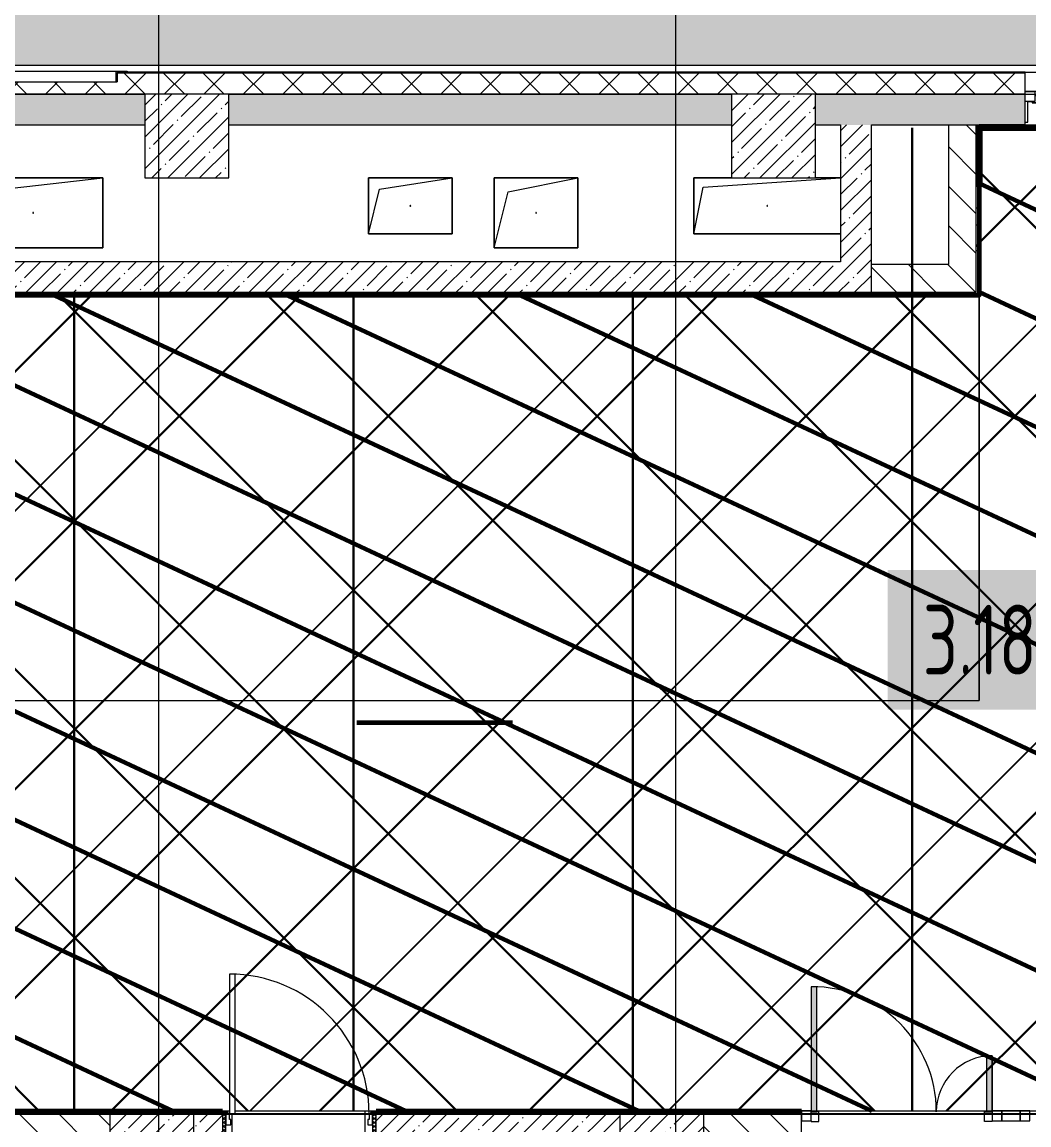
# Model space of a CAD drawing. Header units: millimetres. Extents: x -164500 to 426394, y -51911 to 102118.
# Drawn here: x 314158 to 321365, y 7820 to 15716 of the extents above; entities that cross this region are included whole.
import ezdxf

# ---------------------------------------------------------------- set-up
doc = ezdxf.new("R2010")
doc.units = ezdxf.units.MM
for name, color, linetype, lineweight in [('0) шлифовка', 5, 'Continuous', 60), ('1.4) Плинтус ПЛ-4', 6, 'Continuous', 60), ('5.3) Л-7 Линолеум 4 вып', 230, 'Continuous', 30), ('7.5) НЗ Линолеум Темпо ПЛЮС', 134, 'Continuous', 30), ('7.7) Плинтус', 222, 'Continuous', 90), ('A-DETL-2', 7, 'Continuous', 5), ('A-DETL-GENF', 7, 'Continuous', 9), ('A-DOOR-2', 7, 'Continuous', 5), ('A-DOOR-FRAM-2', 7, 'Continuous', 5), ('A-FLOR', 7, 'Continuous', 9), ('A-GENM', 7, 'Continuous', 9), ('A-GLAZ', 7, 'Continuous', 9), ('A-GLAZ-1', 7, 'Continuous', 5), ('A-GLAZ-CURT', 7, 'Continuous', 9), ('A-GLAZ-CURT-2', 7, 'Continuous', 20), ('A-GLAZ-CWMG', 7, 'Continuous', 9), ('A-GLAZ-CWMG-1', 7, 'Continuous', 20), ('A-WALL', 7, 'Continuous', 5), ('I-WALL', 7, 'Continuous', 5), ('S-COLS', 7, 'Continuous', 9), ('S-COLS-1', 7, 'Continuous', 5), ('Оси', 7, 'Continuous', 9)]:
    doc.layers.add(name, color=color, linetype=linetype, lineweight=lineweight)
doc.layers.add('2) защита вин плитк', color=6, linetype='Continuous')
doc.layers.add('3.2.3) П-13.2', color=6, linetype='Continuous')
for name, color, linetype, lineweight, true_color in [('A-DETL-GENF-3', 7, 'Continuous', 9, 0xc0c0c0), ('A-DOOR-1', 7, 'Continuous', 5, 0xc0c0c0), ('A-DOOR-FRAM-1', 7, 'Continuous', 5, 0xc0c0c0), ('A-WALL-1', 9, 'Continuous', 5, 0x808080), ('A-WALL-FNSH-1', 9, 'Continuous', 5, 0x808080)]:
    doc.layers.add(name, color=color, linetype=linetype, lineweight=lineweight, true_color=true_color)
doc.layers.add('A-FLOR-PATT-1', color=7, linetype='Continuous', lineweight=9, true_color=0xeef6ff, transparency=0.5)
doc.styles.add('СПДС', font='ГОСТ тип А.ttf', dxfattribs={"width": 0.9})
pattern_1 = [(45, (289227.4, 1e-08), (-114.04925, 114.04925), []), (45, (289341.45, 1e-08), (-114.04925, 114.04925), [201.612, -40.322, 6.706, -33.617])]
pattern_2 = [(135, (289227.4, 1e-08), (-141.4214, -141.4214), [])]
pattern_3 = [(0, (289227.4, 1e-08), (243.84, 60.96), [20.117, -162.763, 20.117, -162.763, -975.36]), (0, (289227.4, 1e-08), (243.84, 60.96), [-365.76, 20.117, -345.643, 20.117, -162.763, -426.72]), (0, (289227.4, 1e-08), (243.84, 60.96), [-914.4, 20.117, -101.803, 20.117, -284.683]), (120, (289318.84, 30.48), (-174.71291, 180.69163), [20.117, -162.763, 20.117, -162.763, -975.36]), (120, (289318.84, 30.48), (-174.71291, 180.69163), [-365.76, 20.117, -345.643, 20.117, -162.763, -426.72]), (120, (289318.84, 30.48), (-174.71291, 180.69163), [-914.4, 20.117, -101.803, 20.117, -284.683]), (240, (289349.32, 152.4), (-69.12709, -241.65163), [20.117, -162.763, 20.117, -162.763, -975.36]), (240, (289349.32, 152.4), (-69.12709, -241.65163), [-365.76, 20.117, -345.643, 20.117, -162.763, -426.72]), (240, (289349.32, 152.4), (-69.12709, -241.65163), [-914.4, 20.117, -101.803, 20.117, -284.683])]
pattern_4 = [(45, (289117.4, 27100), (-747.606, 747.606), [])]

# ---------------------------------------------------------------- blocks, each defined once
blk = doc.blocks.new('BSC_Колонна _Прямоугольная - 600х600-23286269-Объем проектирования 3 этажа')
at = {"layer": 'S-COLS-1'}
h = blk.add_hatch(dxfattribs=at)
h.set_pattern_fill('FP_3', color=256, style=0, pattern_type=2)
h.set_pattern_definition([(45, (-29509.74, -7600), (-114.04925, 114.04925), []), (45, (-29395.7, -7600), (-114.04925, 114.04925), [201.613, -40.323, 6.706, -33.617])])
h.paths.add_polyline_path([(-300, -300), (300, -300), (300, 300), (-300, 300), (-300, -1.4)])
for p, q in [((300, 300), (-300, 300)), ((-300, 300), (-300, -300)), ((300, -300), (300, 300)), ((-300, -300), (300, -300))]:
    blk.add_line(p, q, dxfattribs=at)
blk = doc.blocks.new('BSC_Колонна _Прямоугольная - 600х600-V528-Объем проектирования 3 этажа')
at = {"layer": 'S-COLS-1'}
h = blk.add_hatch(dxfattribs=at)
h.set_pattern_fill('FP_28', color=256, style=0, pattern_type=2)
h.set_pattern_definition([(45, (-25860, -7600), (-114.0493, 114.0493), []), (45, (-25745.95, -7600), (-114.0493, 114.0493), [201.613, -40.323, 6.706, -33.617])])
h.paths.add_polyline_path([(-300, -300), (300, -300), (300, 300), (-300, 300), (-300, -296.9)])
for p, q in [((300, 300), (-300, 300)), ((-300, 300), (-300, -300)), ((300, -300), (300, 300)), ((-300, -300), (300, -300))]:
    blk.add_line(p, q, dxfattribs=at)
blk = doc.blocks.new('BSC_Колонна _Прямоугольная - 600х600-V529-Объем проектирования 3 этажа')
at = {"layer": 'S-COLS-1'}
h = blk.add_hatch(dxfattribs=at)
h.set_pattern_fill('FP_30', color=256, style=0, pattern_type=2)
h.set_pattern_definition([(45, (-26110, -14900), (-114.04925, 114.04925), []), (45, (-25995.95, -14900), (-114.04925, 114.04925), [201.613, -40.323, 6.706, -33.617])])
h.paths.add_polyline_path([(300, -300), (300, 300), (-300, 300), (-300, -300)])
for p, q in [((300, 300), (-300, 300)), ((-300, 300), (-300, -300)), ((300, -300), (300, 300)), ((-300, -300), (300, -300))]:
    blk.add_line(p, q, dxfattribs=at)
blk = doc.blocks.new('BSC_Колонна _Прямоугольная - 600х600-V562-Объем проектирования 3 этажа')
at = {"layer": 'S-COLS-1'}
h = blk.add_hatch(dxfattribs=at)
h.set_pattern_fill('FP_104', color=256, style=0, pattern_type=2)
h.set_pattern_definition([(45, (-30310, -14900), (-114.04925, 114.04925), []), (45, (-30195.95, -14900), (-114.04925, 114.04925), [201.613, -40.323, 6.706, -33.617])])
h.paths.add_polyline_path([(300, -300), (300, 300), (-300, 300), (-300, -300), (-221.9, -300)])
for p, q in [((300, 300), (-300, 300)), ((-300, 300), (-300, -300)), ((300, -300), (300, 300)), ((-300, -300), (300, -300))]:
    blk.add_line(p, q, dxfattribs=at)
blk = doc.blocks.new('GM_Отверстие прямоугольное _в плите_ - Отверстие-21955708-Объем проектирования 3 этажа')
at = {"layer": 'A-GENM'}
for p, q in [((-500, -250), (-500, 250)), ((-500, 250), (500, 250)), ((500, 250), (-500, 250)), ((-500, 250), (-500, -250)), ((-400, 150), (500, 250)), ((500, 250), (500, -250)), ((500, -250), (500, 250)), ((-500, -250), (-400, 150)), ((500, -250), (-500, -250)), ((-500, -250), (500, -250))]:
    blk.add_line(p, q, dxfattribs=at)
for start, end in [(360, 180), (180, 360)]:
    blk.add_arc((0, 0), 2.5, start, end, dxfattribs=at)
blk = doc.blocks.new('GM_Отверстие прямоугольное _в плите_ - Отверстие-21955464-Объем проектирования 3 этажа')
at = {"layer": 'A-GENM'}
for p, q in [((-300, -200), (-300, 200)), ((-300, 200), (300, 200)), ((300, 200), (-300, 200)), ((-300, 200), (-300, -200)), ((-220, 120), (300, 200)), ((300, 200), (300, -200)), ((300, -200), (300, 200)), ((-300, -200), (-220, 120)), ((300, -200), (-300, -200)), ((-300, -200), (300, -200))]:
    blk.add_line(p, q, dxfattribs=at)
for start, end in [(360, 180), (180, 360)]:
    blk.add_arc((0, 0), 2.5, start, end, dxfattribs=at)
blk = doc.blocks.new('GM_Отверстие прямоугольное _в плите_ - Отверстие-21988131-Объем проектирования 3 этажа')
at = {"layer": 'A-GENM'}
for p, q in [((-300, -250), (-300, 250)), ((-300, 250), (300, 250)), ((300, 250), (-300, 250)), ((-300, 250), (-300, -250)), ((-200, 150), (300, 250)), ((300, 250), (300, -250)), ((300, -250), (300, 250)), ((-300, -250), (-200, 150)), ((300, -250), (-300, -250)), ((-300, -250), (300, -250))]:
    blk.add_line(p, q, dxfattribs=at)
for start, end in [(360, 180), (180, 360)]:
    blk.add_arc((0, 0), 2.5, start, end, dxfattribs=at)
blk = doc.blocks.new('GM_Отверстие прямоугольное _в плите_ - Отверстие-21988258-Объем проектирования 3 этажа')
at = {"layer": 'A-GENM'}
for p, q in [((-525, -200), (-525, 200)), ((-525, 200), (-255, 200)), ((-255, 200), (-525, 200)), ((-525, 200), (-525, -200)), ((-458.3, 133.3), (525, 200)), ((345, 200), (525, 200)), ((525, 200), (345, 200)), ((-525, -200), (-458.3, 133.3)), ((525, -200), (-525, -200)), ((-525, -200), (525, -200))]:
    blk.add_line(p, q, dxfattribs=at)
for start, end in [(360, 180), (180, 360)]:
    blk.add_arc((0, 0), 2.5, start, end, dxfattribs=at)
blk = doc.blocks.new('120_Окно_СКБ_1Ст - 120_Окно_СКБ_1Ст_900х2500_h_-20705657-Объем проектирования 3 этажа')
at = {"layer": 'A-GLAZ'}
for p, q in [((-450, -127), (-450, -57)), ((-450, -57), (-380, -57)), ((-380, -57), (-380, -127)), ((380, -127), (380, -57)), ((380, -57), (450, -57)), ((450, -57), (450, -127)), ((-380, -127), (-450, -127)), ((-380, -127), (-400, -127)), ((-400, -127), (-400, -137)), ((-400, -137), (400, -137)), ((400, -137), (-400, -137)), ((380, -87), (-380, -87)), ((-380, -87), (-380, -127)), ((-330, -137), (-330, -87)), ((330, -137), (330, -87)), ((380, -127), (380, -87)), ((450, -127), (380, -127)), ((400, -127), (380, -127)), ((400, -137), (400, -127))]:
    blk.add_line(p, q, dxfattribs=at)
at = {"layer": 'A-GLAZ-1'}
for p, q in [((450, -57), (-450, -57)), ((-430, -127), (-400, -127)), ((-330, -107), (330, -107)), ((330, -117), (-330, -117)), ((400, -127), (450, -127))]:
    blk.add_line(p, q, dxfattribs=at)
blk = doc.blocks.new('Уголок вложенный - Уголок вложенный-V635-Объем проектирования 3 этажа')
at = {"layer": 'A-GENM'}
for p, q in [((25603.3, 15365), (25683.3, 15365)), ((25603.3, 15285), (25603.3, 15365)), ((25610.3, 15349), (25610.3, 15288)), ((25680.3, 15358), (25619.3, 15358)), ((25683.3, 15365), (25683.3, 15361)), ((25607.3, 15285), (25603.3, 15285))]:
    blk.add_line(p, q, dxfattribs=at)
at = {"layer": 'A-GENM', "flags": 128}
for points in [[(25619.3, 15358), (25617.3, 15357.8), (25615.4, 15357.1), (25613.6, 15356), (25612.2, 15354.6), (25611.1, 15352.9), (25610.5, 15351), (25610.3, 15349)], [(25683.3, 15361), (25683.2, 15360.3), (25683, 15359.7), (25682.6, 15359.1), (25682.1, 15358.7), (25681.6, 15358.3), (25680.9, 15358.1), (25680.3, 15358)], [(25610.3, 15288), (25610.2, 15287.3), (25610, 15286.7), (25609.6, 15286.1), (25609.1, 15285.7), (25608.6, 15285.3), (25607.9, 15285.1), (25607.3, 15285)]]:
    blk.add_lwpolyline(points, dxfattribs=at)
blk = doc.blocks.new('Уголок вложенный - Уголок вложенный-23831240-Объем проектирования 3 этажа')
at = {"layer": 'A-GENM'}
for p, q in [((24357.3, 15361), (24357.3, 15365)), ((24423.3, 15357.8), (24421.3, 15358)), ((24430.3, 15349), (24430, 15351)), ((24437.3, 15365), (25603.3, 15365)), ((25610.5, 15351), (25610.3, 15349)), ((25619.3, 15358), (25617.3, 15357.8)), ((25683.3, 15365), (25683.3, 15361)), ((24437.3, 15285), (24433.3, 15285)), ((25603.3, 15285), (24437.3, 15285)), ((25607.3, 15285), (25603.3, 15285))]:
    blk.add_line(p, q, dxfattribs=at)
at = {"layer": 'A-GENM', "flags": 128}
for points in [[(24359.6, 15358.1), (24359, 15358.3), (24358.4, 15358.7), (24357.9, 15359.1), (24357.6, 15359.7), (24357.3, 15360.3), (24357.3, 15361)], [(25683.3, 15361), (25683.2, 15360.3), (25683, 15359.7), (25682.6, 15359.1), (25682.1, 15358.7), (25681.6, 15358.3), (25680.9, 15358.1)], [(24433.3, 15285), (24432.6, 15285.1), (24432, 15285.3), (24431.4, 15285.7), (24430.9, 15286.1), (24430.6, 15286.7), (24430.3, 15287.3)], [(25610.2, 15287.3), (25610, 15286.7), (25609.6, 15286.1), (25609.1, 15285.7), (25608.6, 15285.3), (25607.9, 15285.1), (25607.3, 15285)]]:
    blk.add_lwpolyline(points, dxfattribs=at)
blk = doc.blocks.new('Системная панель - Стемалит - 40мм-32257327-Объем проектирования 3 этажа')
at = {"layer": 'A-GLAZ-CURT-2'}
for p, q in [((65, 35), (-65, 35)), ((-65, 35), (-65, -35)), ((65, -35), (65, 35)), ((-65, -35), (65, -35))]:
    blk.add_line(p, q, dxfattribs=at)
blk = doc.blocks.new('Прямоугольный импост - 50 x 70 мм-31687886-Объем проектирования 3 этажа')
at = {"layer": 'A-GLAZ-CWMG-1'}
for p, q in [((-35, 35), (35, 35)), ((-35, -35), (-35, 35)), ((35, 35), (35, -35)), ((35, -35), (-35, -35))]:
    blk.add_line(p, q, dxfattribs=at)
blk = doc.blocks.new('Прямоугольный импост - 50 x 70 мм-31701779-Объем проектирования 3 этажа')
at = {"layer": 'A-GLAZ-CWMG-1'}
for p, q in [((0, 35), (-70, 35)), ((-70, 35), (-70, -35)), ((0, -35), (0, 35)), ((-70, -35), (0, -35))]:
    blk.add_line(p, q, dxfattribs=at)
blk = doc.blocks.new('Прямоугольный импост - 50 x 70 мм-31702100-Объем проектирования 3 этажа')
at = {"layer": 'A-GLAZ-CWMG-1'}
for p, q in [((-35, 35), (35, 35)), ((-35, -35), (-35, 35)), ((35, 35), (35, -35)), ((35, -35), (-35, -35))]:
    blk.add_line(p, q, dxfattribs=at)

msp = doc.modelspace()

# ---------------------------------------------------------------- hatches: boundary and pattern name
at = {"layer": '0) шлифовка', "true_color": 0x2776bb}
h = msp.add_hatch(dxfattribs=at)
h.set_pattern_fill('ANSI31', color=152, scale=222, angle=110)
h.set_pattern_definition([(155, (289117.4, 27100), (-297.882, -638.811), [])])
h.paths.add_polyline_path([(327476.402, 14979), (327037.402, 14979), (324637.402, 14979), (323887.402, 14979), (322987.402, 14979), (322858.402, 14979), (322858.402, 14579), (322216.402, 14579), (322216.402, 14959), (321337.402, 14959), (321009.589, 14959), (321009.589, 13759), (309458.402, 13759), (309458.402, 10879), (309437.402, 7921), (311838.402, 7921), (318759.115, 7921), (318759.115, 8201.087), (318760.115, 8201.087), (318760.115, 7921), (319737.402, 7921), (327736.902, 7921), (327736.902, 7931), (327747.163, 10080), (327746.402, 10080), (327746.402, 10130), (327746.402, 10669), (327721.902, 10669), (327196.402, 10679), (327196.402, 11221), (327476.402, 11221), (327476.402, 12125)], flags=17)
at = {"layer": '2) защита вин плитк'}
h = msp.add_hatch(dxfattribs=at)
h.set_pattern_fill('ANSI31', color=256, scale=333)
h.set_pattern_definition(pattern_4)
h.paths.add_polyline_path([(327476.402, 14979), (327037.402, 14979), (324637.402, 14979), (323887.402, 14979), (322987.402, 14979), (322858.402, 14979), (322858.402, 14579), (322216.402, 14579), (322216.402, 14959), (321337.402, 14959), (321009.589, 14959), (321009.589, 13759), (309458.402, 13759), (309458.402, 10879), (309437.402, 7921), (311838.402, 7921), (318759.115, 7921), (318759.115, 8201.087), (318760.115, 8201.087), (318760.115, 7921), (319737.402, 7921), (327736.902, 7921), (327736.902, 7931), (327747.163, 10080), (327746.402, 10080), (327746.402, 10130), (327746.402, 10669), (327721.902, 10669), (327196.402, 10679), (327196.402, 11221), (327476.402, 11221), (327476.402, 12125)], flags=17)
at = {"layer": '3.2.3) П-13.2'}
h = msp.add_hatch(dxfattribs=at)
h.set_pattern_fill('ANSI32', color=256, scale=222)
h.set_pattern_definition([(45, (289117.4, 27100), (-1495.21, 1495.21), []), (45, (290114.2, 27100), (-1495.21, 1495.21), [])])
h.paths.add_polyline_path([(327476.402, 14979), (327037.402, 14979), (324637.402, 14979), (323887.402, 14979), (322987.402, 14979), (322858.402, 14979), (322858.402, 14579), (322216.402, 14579), (322216.402, 14959), (321337.402, 14959), (321009.589, 14959), (321009.589, 13759), (309458.402, 13759), (309458.402, 10879), (309437.402, 7921), (311838.402, 7921), (318759.115, 7921), (318759.115, 8201.087), (318760.115, 8201.087), (318760.115, 7921), (319737.402, 7921), (327736.902, 7921), (327736.902, 7931), (327747.163, 10080), (327746.402, 10080), (327746.402, 10130), (327746.402, 10669), (327721.902, 10669), (327196.402, 10679), (327196.402, 11221), (327476.402, 11221), (327476.402, 12125)], flags=17)
at = {"layer": '5.3) Л-7 Линолеум 4 вып'}
h = msp.add_hatch(dxfattribs=at)
h.set_pattern_fill('ANSI37', color=256, scale=333)
h.set_pattern_definition([(45, (289117.4, 27100), (-747.606, 747.606), []), (135, (289117.4, 27100), (-747.606, -747.606), [])])
h.paths.add_polyline_path([(327476.402, 14979), (327037.402, 14979), (324637.402, 14979), (323887.402, 14979), (322987.402, 14979), (322858.402, 14979), (322858.402, 14579), (322216.402, 14579), (322216.402, 14959), (321337.402, 14959), (321009.589, 14959), (321009.589, 13759), (309458.402, 13759), (309458.402, 10879), (309437.402, 7921), (311838.402, 7921), (318759.115, 7921), (318759.115, 8201.087), (318760.115, 8201.087), (318760.115, 7921), (319737.402, 7921), (327736.902, 7921), (327736.902, 7931), (327747.163, 10080), (327746.402, 10080), (327746.402, 10130), (327746.402, 10669), (327721.902, 10669), (327196.402, 10679), (327196.402, 11221), (327476.402, 11221), (327476.402, 12125)], flags=17)
at = {"layer": '7.5) НЗ Линолеум Темпо ПЛЮС'}
h = msp.add_hatch(dxfattribs=at)
h.set_pattern_fill('ANSI31', color=256, scale=333)
h.set_pattern_definition(pattern_4)
h.paths.add_polyline_path([(327476.402, 14979), (327037.402, 14979), (324637.402, 14979), (323887.402, 14979), (322987.402, 14979), (322858.402, 14979), (322858.402, 14579), (322216.402, 14579), (322216.402, 14959), (321337.402, 14959), (321009.589, 14959), (321009.589, 13759), (309458.402, 13759), (309458.402, 10879), (309437.402, 7921), (311838.402, 7921), (318759.115, 7921), (318759.115, 8201.087), (318760.115, 8201.087), (318760.115, 7921), (319737.402, 7921), (327736.902, 7921), (327736.902, 7931), (327747.163, 10080), (327746.402, 10080), (327746.402, 10130), (327746.402, 10669), (327721.902, 10669), (327502.705, 10679), (327502.705, 11221), (327476.402, 11221), (327476.402, 12125)])
h.paths.add_polyline_path([(327502.705, 15005.992), (325892.705, 15005.992), (325892.705, 10235.992), (327502.705, 10235.992)])
at = {"layer": 'A-DETL-GENF-3'}
msp.add_hatch(color=256, dxfattribs=at).paths.add_polyline_path([(343246.533, 11900), (355387.402, 11900), (355387.402, 12300), (355747.039, 12300), (355747.039, 27340.071), (331147.039, 27340.071), (331147.039, 23880.071), (323147.039, 23880.071), (323147.039, 27400.071), (289007.411, 27400.071), (289007.411, 15407.278), (331607.402, 15407.278), (331607.402, 12300), (332007.402, 12300), (332007.402, 11900), (341137.402, 11900)])
at = {"layer": 'A-DOOR-2'}
h = msp.add_hatch(dxfattribs=at)
h.set_pattern_fill('FP_85', color=256, style=0, pattern_type=2)
h.set_pattern_definition([(135, (317881.313, 7964.685), (-14.14214, -14.14214), []), (225, (317881.313, 7964.685), (14.14214, -14.14214), [])])
h.paths.add_polyline_path([(316667.402, 7680), (316692.402, 7680), (316692.402, 7900), (316667.402, 7900)])
at = {"layer": 'A-DOOR-FRAM-2'}
h = msp.add_hatch(dxfattribs=at)
h.set_pattern_fill('FP_86', color=256, style=0, pattern_type=2)
h.set_pattern_definition([(45, (315758.518, 7964.685), (-14.1421, 14.1421), []), (135, (315758.518, 7964.685), (-14.1421, -14.1421), [])])
h.paths.add_polyline_path([(315617.402, 7680), (315617.402, 7900), (315592.402, 7900), (315592.402, 7680)])
at = {"layer": 'A-FLOR-PATT-1'}
h = msp.add_hatch(color=256, dxfattribs=at)
h.paths.add_polyline_path([(311948.402, 7920), (311948.402, 8814), (311908.402, 8814), (311908.402, 7920)])
h.paths.add_polyline_path([(321062.402, 7920), (321102.402, 7920), (321102.402, 8315), (321062.402, 8315), (321062.402, 8267.852)])
h.paths.add_polyline_path([(302866.689, 7920), (302906.689, 7920.313), (302906.689, 8814), (302866.689, 8814), (302866.689, 7920.199)])
h.paths.add_polyline_path([(319847.402, 7920), (319847.402, 8810), (319807.402, 8810), (319807.402, 7920)])
h.paths.add_polyline_path([(294582.402, 7920), (294622.402, 7920), (294622.402, 8315), (294582.402, 8315), (294582.402, 8275.195)])
h.paths.add_polyline_path([(293367.402, 7920), (293367.402, 8810), (293327.402, 8810), (293327.402, 7920)])
h.paths.add_polyline_path([(327725.482, 8030), (327743.402, 8030), (327743.402, 8075), (326750.902, 8075), (326750.902, 8030), (327495.184, 8030)])
h.paths.add_polyline_path([(327473.781, 10020), (327743.402, 10020), (327743.402, 10065), (326750.902, 10065), (326750.902, 10020), (327328.924, 10020)])
h = msp.add_hatch(color=256, dxfattribs=at)
h.paths.add_polyline_path([(321062.402, 7915), (321102.402, 7915), (321102.402, 7920), (321062.402, 7920)])
h.paths.add_polyline_path([(319807.402, 7915), (319847.402, 7915), (319847.402, 7920), (319807.402, 7920)])
at = {"layer": 'A-WALL'}
h = msp.add_hatch(dxfattribs=at)
h.set_pattern_fill('FP_24', color=256, style=0, pattern_type=2)
h.set_pattern_definition([(45, (289227.4, 1e-08), (-141.4214, 141.4214), []), (135, (289227.4, 1e-08), (-141.4214, -141.4214), [])])
h.paths.add_polyline_path([(327735.186, 15200), (331387.402, 15200), (331387.402, 15350), (327037.402, 15350), (327037.402, 15200), (327497.402, 15200)])
h.paths.add_polyline_path([(303542.709, 15200), (321337.402, 15200), (321337.402, 15350), (314837.659, 15349), (314837.659, 15288), (314830.659, 15285), (313664.659, 15285), (313657.659, 15288), (313657.659, 15350), (309017.402, 15349), (309017.402, 15288), (309010.402, 15285), (308244.402, 15285), (308237.402, 15288), (308237.402, 15350), (304010.402, 15349), (304010.402, 15288), (304003.402, 15285), (303837.402, 15285), (303830.402, 15288), (303830.402, 15350), (302087.402, 15350), (302087.402, 15200), (303537.402, 15200)])
h.paths.add_polyline_path([(289117.402, 15200), (295987.402, 15200), (295987.402, 15350), (289267.402, 15350), (289267.402, 15293), (289117.402, 15293)])
h.paths.add_polyline_path([(322857.402, 15200), (322987.402, 15200), (322987.402, 15350), (322837.402, 15350), (322837.402, 15200)])
h.paths.add_polyline_path([(298987.402, 15200), (298987.402, 15350), (298387.402, 15350), (298387.402, 15200)])
h.paths.add_polyline_path([(323887.402, 15200), (324637.402, 15200), (324637.402, 15350), (323887.402, 15350)])
h.paths.add_polyline_path([(297487.402, 15200), (297487.402, 15350), (296887.402, 15350), (296887.402, 15200)])
h.paths.add_polyline_path([(322237.402, 15200), (322467.402, 15200), (322467.402, 15350), (322237.402, 15350), (322237.402, 15218)])
at = {"layer": 'I-WALL'}
h = msp.add_hatch(dxfattribs=at)
h.set_pattern_fill('FP_1', color=256, style=0, pattern_type=2)
h.set_pattern_definition(pattern_1)
h.paths.add_polyline_path([(304866.402, 14980), (307337.659, 14980.339), (307337.659, 15200), (303537.402, 15200), (303537.402, 14980), (304117.402, 14980)])
h.paths.add_polyline_path([(321008.589, 14980), (321337.402, 14980), (321337.402, 15200), (319837.402, 15200), (319837.402, 14980), (320988.589, 14980)])
h.paths.add_polyline_path([(309437.402, 14980), (311137.402, 14980), (311137.402, 15200), (307937.659, 15200), (307937.659, 14980), (309217.402, 14980)])
h.paths.add_polyline_path([(319237.402, 14980), (319237.402, 15200), (315637.402, 15200), (315637.402, 14980), (317187.402, 14980)])
h.paths.add_polyline_path([(315037.402, 14980), (315037.402, 15200), (311737.402, 15200), (311737.402, 14980), (314964.357, 14980)])
h = msp.add_hatch(dxfattribs=at)
h.set_pattern_fill('FP_1', color=256, style=0, pattern_type=2)
h.set_pattern_definition(pattern_1)
h.paths.add_polyline_path([(320237.402, 14000), (320237.402, 14980), (320017.402, 14980), (320017.402, 14000)])
h = msp.add_hatch(dxfattribs=at)
h.set_pattern_fill('FP_23', color=256, style=0, pattern_type=2)
h.set_pattern_definition(pattern_2)
h.paths.add_polyline_path([(320973.306, 13980), (320988.589, 13980), (320988.589, 14980), (320788.589, 14980), (320788.589, 13980), (320946.179, 13980)])
h = msp.add_hatch(dxfattribs=at)
h.set_pattern_fill('FP_191', color=256, style=0, pattern_type=2)
h.set_pattern_definition(pattern_3)
h.paths.add_polyline_path([(321008.589, 13780), (321007.636, 14960), (320988.589, 14980), (320988.589, 13780)])
h.paths.add_polyline_path([(321008.589, 14960), (321008.589, 14980), (320988.589, 14980), (320996.606, 14971.983)])
h = msp.add_hatch(dxfattribs=at)
h.set_pattern_fill('FP_191', color=256, style=0, pattern_type=2)
h.set_pattern_definition(pattern_3)
h.paths.add_polyline_path([(321008.589, 14960), (321337.402, 14960), (321337.402, 14980), (321008.589, 14980)])
h = msp.add_hatch(dxfattribs=at)
h.set_pattern_fill('FP_1', color=256, style=0, pattern_type=2)
h.set_pattern_definition(pattern_1)
h.paths.add_polyline_path([(316987.402, 13780), (320237.402, 13780), (320237.402, 14000), (309437.402, 14000), (309437.402, 13780), (314964.357, 13780)])
h = msp.add_hatch(dxfattribs=at)
h.set_pattern_fill('FP_23', color=256, style=0, pattern_type=2)
h.set_pattern_definition(pattern_2)
h.paths.add_polyline_path([(320856.817, 13780), (320988.589, 13780), (320988.589, 13980), (320237.402, 13980), (320237.402, 13780), (320824.37, 13780)])
h = msp.add_hatch(dxfattribs=at)
h.set_pattern_fill('FP_191', color=256, style=0, pattern_type=2)
h.set_pattern_definition(pattern_3)
h.paths.add_polyline_path([(319315.461, 13760), (321008.589, 13760), (321008.589, 13780), (309457.402, 13780), (309459.22, 13760), (317832.581, 13760)])
h = msp.add_hatch(dxfattribs=at)
h.set_pattern_fill('FP_191', color=256, style=0, pattern_type=2)
h.set_pattern_definition(pattern_3)
h.paths.add_polyline_path([(327747.402, 7900), (327745.725, 7920), (322237.402, 7920), (322237.402, 7900), (327746.902, 7900)])
h.paths.add_polyline_path([(318887.402, 7900), (319737.402, 7900), (319737.402, 7920), (316692.402, 7920), (316692.402, 7908), (316722.402, 7908), (316722.402, 7900), (318437.145, 7900)])
h.paths.add_polyline_path([(314258.115, 7900), (315562.402, 7900), (315562.402, 7908), (315592.402, 7908), (315592.402, 7920), (313278.402, 7920), (313278.402, 7900), (314058.115, 7900)])
h.paths.add_polyline_path([(311737.402, 7900), (311838.402, 7900), (311838.402, 7920), (304236.689, 7920), (304236.689, 7900), (311137.402, 7900)])
h.paths.add_polyline_path([(302796.689, 7900), (302796.689, 7920), (295757.402, 7920), (295757.402, 7900), (302007.402, 7900)])
h.paths.add_polyline_path([(293257.402, 7900), (293257.402, 7920), (292512.402, 7920), (292512.402, 7908), (292567.402, 7908), (292567.402, 7900), (293208.837, 7900)])
h.paths.add_polyline_path([(290497.402, 7900), (291057.402, 7901.792), (291057.402, 7908), (291112.402, 7908), (291112.402, 7920), (290497.402, 7919.048), (290477.402, 7900)])
h.paths.add_polyline_path([(290477.402, 7900), (290497.402, 7920), (290477.402, 7920), (290477.402, 7916.604)])
h = msp.add_hatch(dxfattribs=at)
h.set_pattern_fill('FP_23', color=256, style=0, pattern_type=2)
h.set_pattern_definition(pattern_2)
h.paths.add_polyline_path([(314787.402, 7700), (314787.402, 7900), (313278.402, 7900), (313278.402, 7700), (314258.115, 7700)])
h.paths.add_polyline_path([(311838.402, 7700), (311838.402, 7900), (311747.402, 7900), (311747.402, 7700)])
h = msp.add_hatch(dxfattribs=at)
h.set_pattern_fill('FP_1', color=256, style=0, pattern_type=2)
h.set_pattern_definition(pattern_1)
h.paths.add_polyline_path([(317109.211, 7680), (318437.145, 7680), (318437.145, 7900), (316692.402, 7900), (316692.402, 7680), (316987.402, 7680)])
h.paths.add_polyline_path([(315408.402, 7680), (315592.402, 7680), (315592.402, 7900), (315387.402, 7900), (315387.402, 7680), (315407.402, 7680)])
h = msp.add_hatch(dxfattribs=at)
h.set_pattern_fill('FP_23', color=256, style=0, pattern_type=2)
h.set_pattern_definition(pattern_2)
h.paths.add_polyline_path([(331357.402, 7700), (332137.402, 7700), (332137.402, 7900), (331357.402, 7900)])
h.paths.add_polyline_path([(325842.117, 7700), (327217.402, 7700), (327217.402, 7900), (325237.402, 7900), (325237.402, 7830), (324037.402, 7830), (324037.402, 7900), (322837.402, 7900), (322837.402, 7700), (325237.402, 7700)])
h.paths.add_polyline_path([(328287.402, 7700), (328857.402, 7700), (328857.402, 7900), (328267.402, 7900), (328267.402, 7700), (328277.402, 7700)])
h.paths.add_polyline_path([(327717.402, 7700), (327767.402, 7700), (327767.402, 7900), (327717.402, 7900)])
h.paths.add_polyline_path([(319037.145, 7700), (319737.402, 7700), (319737.402, 7900), (319037.145, 7900), (319037.145, 7751.554)])

# ---------------------------------------------------------------- linework, layer by layer
msp.add_lwpolyline([(291112.402, 7900), (362932.402, 7900)])
at = {"layer": '0) шлифовка'}
msp.add_lwpolyline([(316553.669, 10701.787), (317668.616, 10701.787)], dxfattribs=at)
at = {"layer": '1.4) Плинтус ПЛ-4'}
for points in [[(321337.402, 14959), (321008.589, 14959), (321009.589, 13759), (309458.402, 13759), (309457.402, 10880), (306137.402, 10879)], [(313278.402, 7921), (315592.402, 7921)], [(316692.402, 7921), (319737.402, 7921)]]:
    msp.add_lwpolyline(points, dxfattribs=at)
at = {"layer": '7.5) НЗ Линолеум Темпо ПЛЮС'}
for points in [[(320530.21, 14958), (320530.21, 7920)], [(314530.21, 13758), (314530.21, 7920)], [(316530.21, 13758), (316530.21, 7920)], [(318530.21, 13758), (318530.21, 7920)]]:
    msp.add_lwpolyline(points, dxfattribs=at)
at = {"layer": '7.7) Плинтус'}
msp.add_lwpolyline([(322216.402, 14600), (322216.402, 14959), (321009.589, 14959), (321009.589, 14542.432)], dxfattribs=at)
at = {"layer": 'A-DETL-2'}
msp.add_line((289007.411, 15407.278), (331607.402, 15407.278), dxfattribs=at)
at = {"layer": 'A-DETL-GENF'}
for p, q in [((319847.402, 8810), (319807.402, 8810)), ((319807.402, 8810), (319807.402, 7920)), ((319847.402, 7915), (319847.402, 8810)), ((321102.402, 8315), (321062.402, 8315)), ((321062.402, 8315), (321062.402, 7915)), ((321102.402, 7920), (321102.402, 8315)), ((319807.402, 7915), (319847.402, 7915)), ((319862.402, 7915), (319807.402, 7915)), ((319862.402, 7845), (319862.402, 7915)), ((321047.402, 7845), (321047.402, 7915)), ((321047.402, 7915), (321102.402, 7915)), ((321062.402, 7915), (321102.402, 7915)), ((319807.402, 7850), (319807.402, 7845)), ((319807.402, 7845), (319862.402, 7845)), ((321102.402, 7845), (321047.402, 7845)), ((321102.402, 7850), (321102.402, 7845))]:
    msp.add_line(p, q, dxfattribs=at)
at = {"layer": 'A-DOOR-1'}
for p, q in [((315642.402, 8900), (315642.402, 7900)), ((315682.402, 8900), (315642.402, 8900)), ((315682.402, 7900), (315682.402, 8900)), ((319807.402, 8810), (319807.402, 7920)), ((321102.402, 8315), (321102.402, 7920)), ((315642.402, 7900), (315682.402, 7900))]:
    msp.add_line(p, q, dxfattribs=at)
for centre, radius, start, end in [((315642.402, 7900), 1000, 0, 90), ((319807.402, 7915), 895, 0, 90), ((321102.402, 7915), 400, 90, 180)]:
    msp.add_arc(centre, radius, start, end, dxfattribs=at)
at = {"layer": 'A-DOOR-FRAM-1'}
for p, q in [((315632.402, 7908), (315562.402, 7908)), ((315562.402, 7908), (315562.402, 7900)), ((315562.402, 7900), (315632.402, 7900)), ((315617.402, 7900), (315592.402, 7900)), ((315592.402, 7900), (315592.402, 7680)), ((315642.402, 7900), (315617.402, 7900)), ((315617.402, 7900), (315617.402, 7820)), ((315617.402, 7680), (315617.402, 7900)), ((315632.402, 7900), (315617.402, 7900)), ((315617.402, 7900), (315617.402, 7899)), ((315617.402, 7899), (315632.402, 7899)), ((315632.402, 7900), (315632.402, 7908)), ((315632.402, 7899), (315632.402, 7900)), ((315642.402, 7860), (315642.402, 7900)), ((316642.402, 7900), (316642.402, 7860)), ((316667.402, 7900), (316642.402, 7900)), ((316722.402, 7908), (316652.402, 7908)), ((316652.402, 7908), (316652.402, 7900)), ((316667.402, 7900), (316652.402, 7900)), ((316652.402, 7900), (316652.402, 7899)), ((316652.402, 7900), (316722.402, 7900)), ((316652.402, 7899), (316667.402, 7899)), ((316667.402, 7820), (316667.402, 7900)), ((316692.402, 7900), (316667.402, 7900)), ((316667.402, 7900), (316667.402, 7680)), ((316667.402, 7899), (316667.402, 7900)), ((316692.402, 7680), (316692.402, 7900)), ((316722.402, 7900), (316722.402, 7908)), ((315617.402, 7820), (315652.402, 7820)), ((315652.402, 7860), (315642.402, 7860)), ((315652.402, 7820), (315652.402, 7860)), ((316642.402, 7860), (316632.402, 7860)), ((316632.402, 7860), (316632.402, 7820)), ((316632.402, 7820), (316667.402, 7820))]:
    msp.add_line(p, q, dxfattribs=at)
at = {"layer": 'A-FLOR'}
for p, q in [((321008.589, 14960), (322216.402, 14960)), ((321008.589, 14959), (321008.589, 10859)), ((321009.589, 13759), (309469.589, 13759)), ((321009.589, 10859), (321009.589, 13759)), ((309458.402, 10859), (321009.589, 10859)), ((292537.402, 7920), (315642.402, 7920)), ((315662.402, 7660), (315662.402, 7900)), ((315682.402, 7920), (327736.902, 7920)), ((316612.402, 7920), (316612.402, 7660)), ((319737.402, 7680), (319737.402, 7850))]:
    msp.add_line(p, q, dxfattribs=at)
at = {"layer": 'A-WALL'}
for p, q in [((321337.402, 15350), (314837.221, 15350)), ((321337.402, 15353), (314838.488, 15353)), ((321337.402, 15358), (322237.402, 15358)), ((315037.402, 15200), (311737.402, 15200)), ((319237.402, 15200), (315637.402, 15200)), ((321337.402, 15200), (319837.402, 15200)), ((321337.402, 14980), (321008.589, 14980)), ((321008.589, 14960), (321008.589, 14959)), ((320988.589, 13780), (309437.402, 13780)), ((321008.589, 13760), (309457.402, 13760))]:
    msp.add_line(p, q, dxfattribs=at)
at = {"layer": 'A-WALL-1'}
for p, q in [((321337.402, 14960), (321337.402, 15350)), ((311737.402, 15200), (315037.402, 15200)), ((315637.402, 15200), (319237.402, 15200)), ((319837.402, 15200), (322237.402, 15200)), ((321357.402, 15148), (321337.402, 15148)), ((321357.402, 15000), (321357.402, 15148)), ((311737.402, 14980), (315037.402, 14980)), ((315637.402, 14980), (319237.402, 14980)), ((319837.402, 14980), (320017.402, 14980)), ((320017.402, 14980), (320017.402, 14000)), ((320237.402, 14980), (321008.589, 14980)), ((320237.402, 13780), (320237.402, 14980)), ((320788.589, 14980), (320788.589, 13980)), ((320988.589, 13780), (320988.589, 14980)), ((321337.402, 15000), (321357.402, 15000)), ((320017.402, 14000), (309437.402, 14000)), ((320788.589, 13980), (320237.402, 13980)), ((313278.402, 7900), (314787.402, 7900)), ((315562.402, 7900), (315387.402, 7900)), ((315592.402, 7908), (315592.402, 7920)), ((316692.402, 7920), (316692.402, 7908)), ((318437.145, 7900), (316722.402, 7900)), ((319737.402, 7900), (319037.145, 7900)), ((319737.402, 7850), (319737.402, 7920))]:
    msp.add_line(p, q, dxfattribs=at)
at = {"layer": 'A-WALL-FNSH-1'}
for p, q in [((314846.659, 15358), (314844.219, 15358)), ((321337.402, 15358), (314907.659, 15358)), ((321337.402, 15350), (321337.402, 15358)), ((321358.402, 15148), (321357.402, 15148)), ((321358.402, 15000), (321358.402, 15148)), ((321009.589, 14959), (321337.402, 14959)), ((321009.589, 13759), (321009.589, 14959)), ((321337.402, 14959), (321337.402, 14960)), ((321357.402, 15000), (321358.402, 15000)), ((315592.402, 7921), (313278.402, 7921)), ((315592.402, 7920), (315592.402, 7921)), ((319737.402, 7921), (316692.402, 7921)), ((316692.402, 7921), (316692.402, 7920)), ((319737.402, 7920), (319737.402, 7921))]:
    msp.add_line(p, q, dxfattribs=at)
at = {"layer": 'I-WALL'}
msp.add_line((322216.402, 14959), (321337.402, 14959), dxfattribs=at)
at = {"layer": 'Оси'}
for points in [[(315137.402, -1906.259), (315137.402, 3093.741), (315137.402, 22398.071), (315137.402, 27398.071)], [(318837.402, -1906.259), (318837.402, 3093.741), (318837.402, 22398.071), (318837.402, 27398.071)]]:
    msp.add_lwpolyline(points, dxfattribs=at)

# ---------------------------------------------------------------- block references
at = {"layer": 'A-GENM'}
for name, p in [('Уголок вложенный - Уголок вложенный-23831240-Объем проектирования 3 этажа', (289227.402, 0)), ('Уголок вложенный - Уголок вложенный-V635-Объем проектирования 3 этажа', (289227.402, 0)), ('GM_Отверстие прямоугольное _в плите_ - Отверстие-21955708-Объем проектирования 3 этажа', (314237.402, 14350)), ('GM_Отверстие прямоугольное _в плите_ - Отверстие-21955464-Объем проектирования 3 этажа', (316937.402, 14400)), ('GM_Отверстие прямоугольное _в плите_ - Отверстие-21988131-Объем проектирования 3 этажа', (317837.402, 14350)), ('GM_Отверстие прямоугольное _в плите_ - Отверстие-21988258-Объем проектирования 3 этажа', (319492.402, 14400))]:
    msp.add_blockref(name, p, dxfattribs=at)
at = {"layer": 'A-GLAZ', "color": 3}
msp.add_blockref('120_Окно_СКБ_1Ст - 120_Окно_СКБ_1Ст_900х2500_h_-20705657-Объем проектирования 3 этажа', (321787.402, 15275), dxfattribs=at)
at = {"layer": 'A-GLAZ-CURT'}
msp.add_blockref('Системная панель - Стемалит - 40мм-32257327-Объем проектирования 3 этажа', (321237.402, 7885), dxfattribs=at)
at = {"layer": 'A-GLAZ-CWMG', "rotation": 180}
msp.add_blockref('Прямоугольный импост - 50 x 70 мм-31701779-Объем проектирования 3 этажа', (319737.402, 7885), dxfattribs=at)
at = {"layer": 'A-GLAZ-CWMG', "extrusion": (0, 0, -1), "rotation": 180}
for name, p in [('Прямоугольный импост - 50 x 70 мм-31687886-Объем проектирования 3 этажа', (-321137.402, 7885)), ('Прямоугольный импост - 50 x 70 мм-31702100-Объем проектирования 3 этажа', (-321337.402, 7885))]:
    msp.add_blockref(name, p, dxfattribs=at)
at = {"layer": 'S-COLS'}
for name, p in [('BSC_Колонна _Прямоугольная - 600х600-V529-Объем проектирования 3 этажа', (315337.402, 14900)), ('BSC_Колонна _Прямоугольная - 600х600-V562-Объем проектирования 3 этажа', (319537.402, 14900)), ('BSC_Колонна _Прямоугольная - 600х600-V528-Объем проектирования 3 этажа', (315087.402, 7600)), ('BSC_Колонна _Прямоугольная - 600х600-23286269-Объем проектирования 3 этажа', (318737.145, 7600))]:
    msp.add_blockref(name, p, dxfattribs=at)

# ---------------------------------------------------------------- texts
at = {"insert": (320604.592, 11543.991), "char_height": 500, "width": 1212.1515, "attachment_point": 1, "style": 'СПДС', "bg_fill": 1, "box_fill_scale": 1.5, "bg_fill_color": 7, "bg_fill_true_color": 16777215, "bg_fill_transparency": 0}
msp.add_mtext('3.18', dxfattribs=at)

doc.saveas('drawing.dxf')
